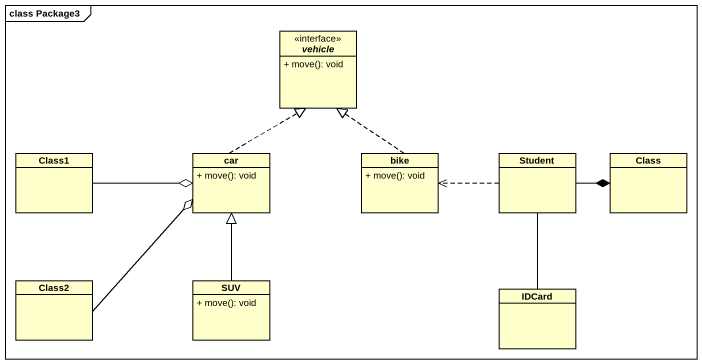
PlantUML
@startuml
mainframe class Package3
hide circle
hide empty members
skinparam classAttributeIconSize 0
interface vehicle {
  + move(): void
}
class Class1
class car {
  + move(): void
}
class bike {
  + move(): void
}
class Student
class "Class" as Class_
class Class2
class SUV {
  + move(): void
}
class IDCard
Class1 -right-o car
car .up.|> vehicle
bike .up.|> vehicle
Student .left.> bike
Student -right-* Class_
Class2 -up-o car
SUV -up-|> car
IDCard -up- Student
@enduml
